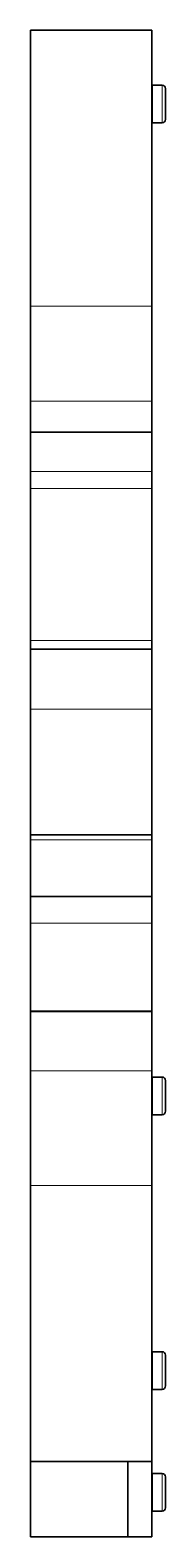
# Model space of a CAD drawing. Extents: x 155 to 1136, y 87 to 920.
# Drawn here: x 436.5 to 456.2, y 309.3 to 529.3 of the extents above; entities that cross this region are included whole.
import ezdxf

# ---------------------------------------------------------------- set-up
doc = ezdxf.new("R2010")
doc.units = 0

msp = doc.modelspace()

# ---------------------------------------------------------------- linework, layer by layer
at = {"color": 7, "lineweight": 35}
for p, q in [((436.46, 489), (436.46, 529.32)), ((454.16, 489), (454.16, 529.32)), ((436.46, 320.31), (436.46, 360.63)), ((454.16, 320.31), (454.16, 360.63))]:
    msp.add_line(p, q, dxfattribs=at)
at = {"color": 7, "lineweight": 35, "ltscale": 0.4425}
for p, q in [((454.16, 529.32), (436.46, 529.32)), ((454.16, 470.62), (436.46, 470.62)), ((454.16, 438.92), (436.46, 438.92)), ((454.16, 411.82), (436.46, 411.82)), ((454.16, 402.81), (436.46, 402.81)), ((454.16, 386.05), (436.46, 386.05)), ((454.16, 320.31), (436.46, 320.31))]:
    msp.add_line(p, q, dxfattribs=at)
at = {"color": 7, "lineweight": 35, "ltscale": 0.027089}
msp.add_line((436.46, 520.44), (436.46, 521.53), dxfattribs=at)
at = {"color": 7, "lineweight": 35, "ltscale": 0.002927}
msp.add_line((436.46, 520.44), (436.46, 520.33), dxfattribs=at)
at = {"color": 7, "lineweight": 35, "ltscale": 0.144972}
msp.add_line((436.46, 520.33), (436.46, 514.53), dxfattribs=at)
at = {"color": 7, "lineweight": 13, "ltscale": 0.008415}
for p, q in [((454.26, 520.94), (454.26, 521.28)), ((455.66, 520.94), (455.66, 521.28))]:
    msp.add_line(p, q, dxfattribs=at)
at = {"color": 7, "lineweight": 35, "ltscale": 0.034999}
for p, q in [((454.26, 521.28), (455.66, 521.28)), ((454.26, 515.78), (455.66, 515.78)), ((454.26, 376.45), (455.66, 376.45)), ((454.26, 370.95), (455.66, 370.95)), ((454.26, 336.35), (455.66, 336.35)), ((454.26, 330.85), (455.66, 330.85)), ((454.26, 318.56), (455.66, 318.56)), ((454.26, 313.06), (455.66, 313.06))]:
    msp.add_line(p, q, dxfattribs=at)
at = {"color": 7, "lineweight": 13, "ltscale": 0.129085}
for p, q in [((454.26, 515.78), (454.26, 520.94)), ((455.66, 515.78), (455.66, 520.94))]:
    msp.add_line(p, q, dxfattribs=at)
at = {"color": 7, "lineweight": 35, "ltscale": 0.006886}
for p, q in [((456.16, 520.5), (456.16, 520.78)), ((456.16, 375.68), (456.16, 375.95)), ((456.16, 335.58), (456.16, 335.85)), ((456.16, 317.79), (456.16, 318.06))]:
    msp.add_line(p, q, dxfattribs=at)
at = {"color": 7, "lineweight": 35, "ltscale": 0.105614}
for p, q in [((456.16, 516.28), (456.16, 520.5)), ((456.16, 371.45), (456.16, 375.68)), ((456.16, 331.35), (456.16, 335.58)), ((456.16, 313.56), (456.16, 317.79))]:
    msp.add_line(p, q, dxfattribs=at)
at = {"color": 7, "lineweight": 35, "ltscale": 0.346059}
for p, q in [((436.46, 475.15), (436.46, 489)), ((454.16, 475.15), (454.16, 489))]:
    msp.add_line(p, q, dxfattribs=at)
at = {"color": 7, "lineweight": 13, "ltscale": 0.4425}
for p, q in [((454.16, 489), (436.46, 489)), ((454.16, 475.15), (436.46, 475.15)), ((454.16, 464.85), (436.46, 464.85)), ((454.16, 462.4), (436.46, 462.4)), ((454.16, 440.18), (436.46, 440.18)), ((454.16, 430.15), (436.46, 430.15)), ((454.16, 411.1), (436.46, 411.1)), ((454.16, 398.91), (436.46, 398.91)), ((454.16, 385.97), (436.46, 385.97)), ((454.16, 377.38), (436.46, 377.38)), ((454.16, 360.63), (436.46, 360.63))]:
    msp.add_line(p, q, dxfattribs=at)
at = {"color": 7, "lineweight": 35, "ltscale": 0.113409}
msp.add_line((436.46, 470.62), (436.46, 475.15), dxfattribs=at)
at = {"color": 7, "lineweight": 35, "ltscale": 0.113404}
msp.add_line((454.16, 470.62), (454.16, 475.15), dxfattribs=at)
at = {"color": 7, "lineweight": 35, "ltscale": 0.144099}
for p, q in [((436.46, 464.85), (436.46, 470.62)), ((454.16, 464.85), (454.16, 470.62))]:
    msp.add_line(p, q, dxfattribs=at)
at = {"color": 7, "lineweight": 35, "ltscale": 0.061288}
for p, q in [((436.46, 462.4), (436.46, 464.85)), ((454.16, 462.4), (454.16, 464.85))]:
    msp.add_line(p, q, dxfattribs=at)
at = {"color": 7, "lineweight": 35, "ltscale": 0.253249}
for p, q in [((436.46, 452.27), (436.46, 462.4)), ((454.16, 452.27), (454.16, 462.4))]:
    msp.add_line(p, q, dxfattribs=at)
at = {"color": 7, "lineweight": 35, "ltscale": 0.216249}
msp.add_line((454.16, 453.75), (454.16, 462.4), dxfattribs=at)
at = {"color": 7, "lineweight": 35, "ltscale": 0.297285}
msp.add_line((454.16, 441.86), (454.16, 453.75), dxfattribs=at)
at = {"color": 7, "lineweight": 35, "ltscale": 0.30241}
for p, q in [((436.46, 440.18), (436.46, 452.27)), ((454.16, 440.18), (454.16, 452.27))]:
    msp.add_line(p, q, dxfattribs=at)
at = {"color": 7, "lineweight": 35, "ltscale": 0.031445}
for p, q in [((436.46, 438.92), (436.46, 440.18)), ((454.16, 438.92), (454.16, 440.18))]:
    msp.add_line(p, q, dxfattribs=at)
at = {"color": 7, "lineweight": 35, "ltscale": 0.11473}
for p, q in [((436.46, 434.33), (436.46, 438.92)), ((454.16, 434.33), (454.16, 438.92))]:
    msp.add_line(p, q, dxfattribs=at)
at = {"color": 7, "lineweight": 35, "ltscale": 0.104378}
for p, q in [((436.46, 430.15), (436.46, 434.33)), ((454.16, 430.15), (454.16, 434.33))]:
    msp.add_line(p, q, dxfattribs=at)
at = {"color": 7, "lineweight": 35, "ltscale": 0.459753}
msp.add_line((436.46, 411.76), (436.46, 430.15), dxfattribs=at)
at = {"color": 7, "lineweight": 35, "ltscale": 0.45831}
msp.add_line((454.16, 411.82), (454.16, 430.15), dxfattribs=at)
at = {"color": 7, "lineweight": 35, "ltscale": 0.018014}
for p, q in [((436.46, 411.1), (436.46, 411.82)), ((454.16, 411.1), (454.16, 411.82))]:
    msp.add_line(p, q, dxfattribs=at)
at = {"color": 7, "lineweight": 35, "ltscale": 0.207321}
for p, q in [((436.46, 402.81), (436.46, 411.1)), ((454.16, 402.81), (454.16, 411.1))]:
    msp.add_line(p, q, dxfattribs=at)
at = {"color": 7, "lineweight": 35, "ltscale": 0.203019}
msp.add_line((454.16, 401.33), (454.16, 409.45), dxfattribs=at)
at = {"color": 7, "lineweight": 35, "ltscale": 0.097367}
for p, q in [((436.46, 398.91), (436.46, 402.81)), ((454.16, 398.91), (454.16, 402.81))]:
    msp.add_line(p, q, dxfattribs=at)
at = {"color": 7, "lineweight": 35, "ltscale": 0.075681}
msp.add_line((454.16, 398), (454.16, 401.03), dxfattribs=at)
at = {"color": 7, "lineweight": 35, "ltscale": 0.094964}
for p, q in [((436.46, 395.11), (436.46, 398.91)), ((454.16, 395.11), (454.16, 398.91))]:
    msp.add_line(p, q, dxfattribs=at)
at = {"color": 7, "lineweight": 35, "ltscale": 0.142136}
for p, q in [((436.46, 389.43), (436.46, 395.11)), ((454.16, 389.43), (454.16, 395.11))]:
    msp.add_line(p, q, dxfattribs=at)
at = {"color": 7, "lineweight": 35, "ltscale": 0.084561}
for p, q in [((436.46, 386.05), (436.46, 389.43)), ((454.16, 386.05), (454.16, 389.43))]:
    msp.add_line(p, q, dxfattribs=at)
at = {"color": 7, "lineweight": 35, "ltscale": 0.067167}
msp.add_line((454.16, 387.85), (454.16, 390.54), dxfattribs=at)
at = {"color": 7, "lineweight": 35, "ltscale": 0.093304}
msp.add_line((436.46, 383.25), (436.46, 386.98), dxfattribs=at)
at = {"color": 7, "lineweight": 35, "ltscale": 0.001825}
for p, q in [((436.46, 385.97), (436.46, 386.05)), ((454.16, 385.97), (454.16, 386.05))]:
    msp.add_line(p, q, dxfattribs=at)
at = {"color": 7, "lineweight": 35, "ltscale": 0.214935}
for p, q in [((436.46, 377.38), (436.46, 385.97)), ((454.16, 377.38), (454.16, 385.97))]:
    msp.add_line(p, q, dxfattribs=at)
at = {"color": 7, "lineweight": 35, "ltscale": 0.171677}
msp.add_line((454.16, 377.38), (454.16, 384.24), dxfattribs=at)
at = {"color": 7, "lineweight": 35, "ltscale": 0.3}
msp.add_line((436.46, 379.7), (436.46, 367.7), dxfattribs=at)
at = {"color": 7, "lineweight": 35, "ltscale": 0.418545}
for p, q in [((436.46, 360.63), (436.46, 377.38)), ((454.16, 360.63), (454.16, 377.38))]:
    msp.add_line(p, q, dxfattribs=at)
at = {"color": 7, "lineweight": 13, "ltscale": 0.008416}
for p, q in [((454.26, 376.12), (454.26, 376.45)), ((455.66, 376.12), (455.66, 376.45)), ((454.26, 336.02), (454.26, 336.35)), ((455.66, 336.02), (455.66, 336.35))]:
    msp.add_line(p, q, dxfattribs=at)
at = {"color": 7, "lineweight": 13, "ltscale": 0.129084}
for p, q in [((454.26, 370.95), (454.26, 376.12)), ((455.66, 370.95), (455.66, 376.12)), ((454.26, 330.85), (454.26, 336.02)), ((455.66, 330.85), (455.66, 336.02))]:
    msp.add_line(p, q, dxfattribs=at)
at = {"color": 7, "lineweight": 35, "ltscale": 0.275003}
for p, q in [((436.46, 340.1), (436.46, 329.1)), ((436.46, 309.31), (436.46, 320.31)), ((450.66, 320.31), (450.66, 309.31)), ((450.66, 309.31), (450.66, 320.31)), ((454.16, 309.31), (454.16, 320.31))]:
    msp.add_line(p, q, dxfattribs=at)
at = {"color": 7, "lineweight": 13, "ltscale": 0.008417}
for p, q in [((454.26, 318.22), (454.26, 318.56)), ((455.66, 318.22), (455.66, 318.56))]:
    msp.add_line(p, q, dxfattribs=at)
at = {"color": 7, "lineweight": 13, "ltscale": 0.129083}
for p, q in [((454.26, 313.06), (454.26, 318.22)), ((455.66, 313.06), (455.66, 318.22))]:
    msp.add_line(p, q, dxfattribs=at)
at = {"color": 7, "lineweight": 35, "ltscale": 0.355}
msp.add_line((450.66, 309.31), (436.46, 309.31), dxfattribs=at)
at = {"color": 7, "lineweight": 35, "ltscale": 0.0875}
msp.add_line((450.66, 309.31), (454.16, 309.31), dxfattribs=at)
at = {"color": 7, "lineweight": 35}
for centre, radius, start, end in [((454.26, 521.18), 0.1, 90.0262, 174.1171), ((455.66, 520.78), 0.5, 0, 90), ((454.26, 515.88), 0.1, 180.0336, 269.9664), ((455.66, 516.28), 0.5, 270, 360), ((454.26, 376.35), 0.1, 90.0336, 179.9664), ((455.66, 375.95), 0.5, 0, 90), ((454.26, 371.05), 0.1, 180.0336, 269.9664), ((455.66, 371.45), 0.5, 270, 360), ((454.26, 336.25), 0.1, 90.0336, 179.9664), ((455.66, 335.85), 0.5, 0, 90), ((454.26, 330.95), 0.1, 180.0336, 269.9664), ((455.66, 331.35), 0.5, 270, 360), ((454.26, 318.46), 0.1, 90.0336, 179.9664), ((455.66, 318.06), 0.5, 0, 90), ((454.26, 313.16), 0.1, 180.0336, 269.9664), ((455.66, 313.56), 0.5, 270, 360)]:
    msp.add_arc(centre, radius, start, end, dxfattribs=at)

doc.saveas('drawing.dxf')
